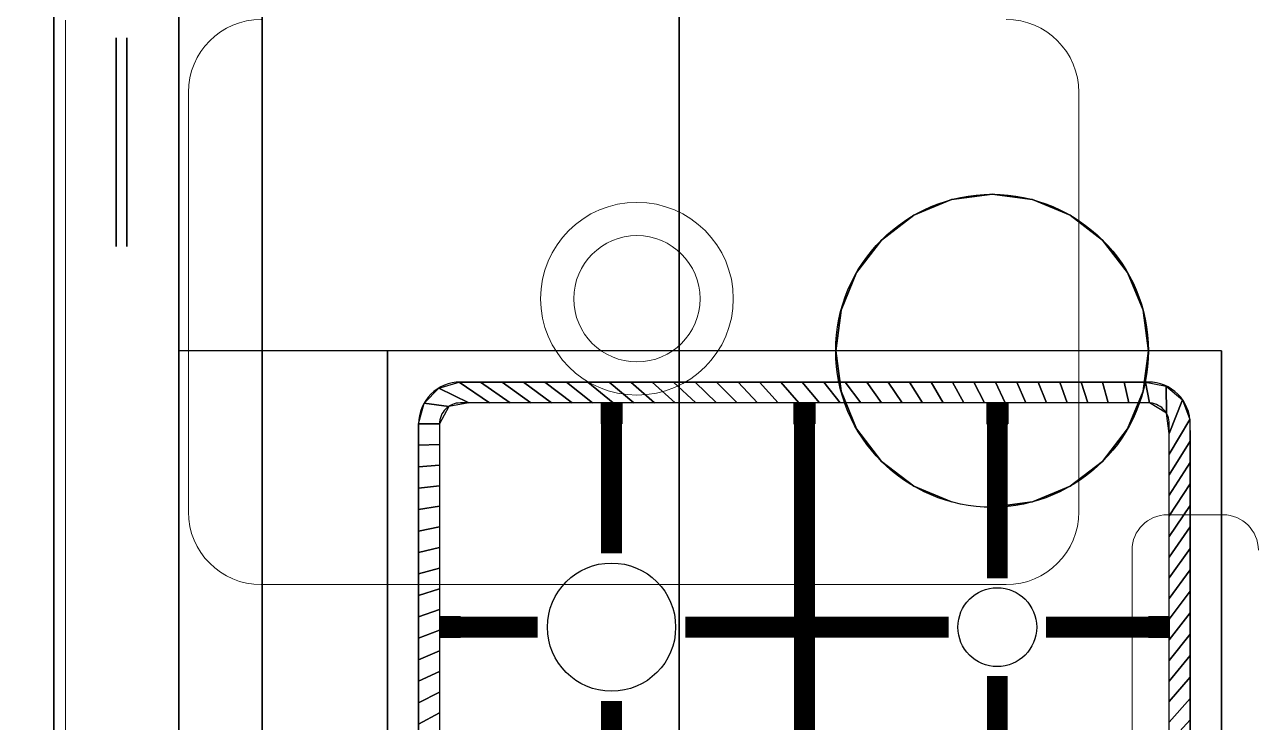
# Model space of a CAD drawing. Header units: millimetres. Extents: x 186.2 to 198.2, y 175.9 to 183.5.
# Drawn here: x 197.435 to 197.957, y 178.155 to 178.45 of the extents above; entities that cross this region are included whole.
import ezdxf

# ---------------------------------------------------------------- set-up
doc = ezdxf.new("R2010")
doc.units = ezdxf.units.MM
doc.layers.add('cocina', color=11, linetype='Continuous', lineweight=20)
doc.layers.add('Muebles', color=6, linetype='Continuous', lineweight=20)
for name, color, linetype in [('LAYER4', 4, 'Continuous'), ('LAYER7', 7, 'Continuous'), ('tabiqueInterior', 18, 'Continuous'), ('trayectorias', 18, 'Continuous')]:
    doc.layers.add(name, color=color, linetype=linetype)

# ---------------------------------------------------------------- blocks, each defined once
blk = doc.blocks.new('Lavaplatos 01')
at = {"layer": 'cocina'}
blk.add_line((0.34986, 0.52453), (-0.34986, 0.52453), dxfattribs=at)
at = {"layer": 'cocina', "lineweight": 9}
for p, q in [((0.31933, 0.4725), (0.14192, 0.4725)), ((0.11109, 0.44167), (0.11109, 0.12645)), ((0.14192, 0.09563), (0.31933, 0.09563)), ((0.12571, 0.07313), (-0.12571, 0.07313)), ((0.14062, 0.0346), (0.14062, 0.05821))]:
    blk.add_line(p, q, dxfattribs=at)
for centre, major_axis, start_param, end_param in [((0.14192, 0.44167), (0.0218, 0.0218), 0.785398, 2.356194), ((0.31933, 0.44167), (-0.0218, 0.0218), 3.926991, 5.497787), ((0.14192, 0.12645), (-0.0218, 0.0218), 0.785398, 2.356194), ((0.31933, 0.12645), (0.0218, 0.0218), 3.926991, 5.497787), ((0.12571, 0.05821), (-0.01055, 0.01055), 3.926991, 5.497787), ((0.12571, 0.0346), (0.01055, 0.01055), 3.926991, 5.497787)]:
    blk.add_ellipse(centre, major_axis=major_axis, ratio=1, start_param=start_param, end_param=end_param, dxfattribs=at)
at = {"layer": 'cocina', "lineweight": 0}
for major_axis, start_param, end_param in [((-0.02884, 0.02884), 3.926991, 10.210176), ((0.01889, 0.01889), 5.497787, 11.780972)]:
    blk.add_ellipse((0.23203, 0.28266), major_axis=major_axis, ratio=1, start_param=start_param, end_param=end_param, dxfattribs=at)
blk = doc.blocks.new('3d_parete_cucina')
at = {"layer": 'LAYER4', "color": 254}
for p, q in [((180.06793, 121.22633, 0.88), (180.56793, 121.22633, 0.88)), ((180.06793, 121.22633, 0.88), (180.06793, 120.82633, 0.88)), ((180.06793, 121.22633, 0.89), (180.06793, 120.82633, 0.89)), ((180.56793, 121.22633, 0.89), (180.06793, 121.22633, 0.89)), ((180.19543, 121.20133, 0.89), (180.20543, 121.20133, 0.89)), ((180.19543, 121.20133, 0.89), (180.19543, 121.19133, 0.89)), ((180.19543, 121.19133, 0.89), (180.20543, 121.19133, 0.89)), ((180.09293, 121.12383, 0.89), (180.10293, 121.12383, 0.89)), ((180.09293, 121.12383, 0.89), (180.10293, 121.12383, 0.89)), ((180.09293, 121.12383, 0.89), (180.09293, 121.11383, 0.89)), ((180.10293, 121.11383, 0.89), (180.10293, 121.12383, 0.89)), ((180.09293, 121.11383, 0.89), (180.10293, 121.11383, 0.89)), ((180.09293, 121.11383, 0.89), (180.10293, 121.11383, 0.89)), ((180.09293, 121.03133, 0.89), (180.10293, 121.03133, 0.89)), ((180.09293, 121.03133, 0.89), (180.09293, 121.02133, 0.89)), ((180.10293, 121.02133, 0.89), (180.10293, 121.03133, 0.89)), ((180.09293, 121.02133, 0.89), (180.10293, 121.02133, 0.89)), ((180.09293, 120.93883, 0.89), (180.10293, 120.93883, 0.89)), ((180.09293, 120.93883, 0.89), (180.09293, 120.92883, 0.89)), ((180.10293, 120.92883, 0.89), (180.10293, 120.93883, 0.89)), ((180.09293, 120.92883, 0.89), (180.10293, 120.92883, 0.89)), ((180.19543, 120.86133, 0.89), (180.20543, 120.86133, 0.89)), ((180.19543, 120.86133, 0.89), (180.19543, 120.85133, 0.89)), ((180.19543, 120.85133, 0.89), (180.20543, 120.85133, 0.89)), ((180.06793, 120.82633, 0.88), (180.56793, 120.82633, 0.88)), ((180.06793, 120.82633, 0.88), (180.06793, 120.72633, 0.88)), ((180.06793, 120.82633, 0.89), (180.56793, 120.82633, 0.89)), ((180.06793, 120.72633, 0.88), (180.56793, 120.72633, 0.88))]:
    blk.add_line(p, q, dxfattribs=at)
at = {"layer": 'LAYER4', "extrusion": (0, -1, -1.83691e-16)}
for p, q in [((178.56793, 120.72633, 0.82), (182.56793, 120.72633, 0.82)), ((180.06793, 120.72633, 0.17), (180.06793, 120.72633, 0.82)), ((180.06793, 120.72633, 0.22), (180.56793, 120.72633, 0.22)), ((180.06793, 120.72633, 0.67), (180.56793, 120.72633, 0.67)), ((180.06793, 120.72633, 0.72), (180.56793, 120.72633, 0.72)), ((180.11793, 120.72633, 0.192), (180.11793, 120.72633, 0.198)), ((180.11793, 120.72633, 0.18), (180.11793, 120.72633, 0.186)), ((180.11793, 120.72633, 0.204), (180.11793, 120.72633, 0.21)), ((180.11793, 120.72633, 0.198), (180.16793, 120.72633, 0.198)), ((180.11793, 120.72633, 0.192), (180.16793, 120.72633, 0.192)), ((180.11793, 120.72633, 0.204), (180.16793, 120.72633, 0.204)), ((180.11793, 120.72633, 0.186), (180.16793, 120.72633, 0.186)), ((180.11793, 120.72633, 0.21), (180.16793, 120.72633, 0.21)), ((180.11793, 120.72633, 0.18), (180.16793, 120.72633, 0.18)), ((180.16793, 120.72633, 0.192), (180.16793, 120.72633, 0.198)), ((180.16793, 120.72633, 0.18), (180.16793, 120.72633, 0.186)), ((180.16793, 120.72633, 0.204), (180.16793, 120.72633, 0.21)), ((180.17793, 120.72633, 0.192), (180.17793, 120.72633, 0.198)), ((180.17793, 120.72633, 0.18), (180.17793, 120.72633, 0.186)), ((180.17793, 120.72633, 0.204), (180.17793, 120.72633, 0.21)), ((180.17793, 120.72633, 0.198), (180.22793, 120.72633, 0.198)), ((180.17793, 120.72633, 0.192), (180.22793, 120.72633, 0.192)), ((180.17793, 120.72633, 0.204), (180.22793, 120.72633, 0.204)), ((180.17793, 120.72633, 0.186), (180.22793, 120.72633, 0.186)), ((180.17793, 120.72633, 0.21), (180.22793, 120.72633, 0.21)), ((180.17793, 120.72633, 0.18), (180.22793, 120.72633, 0.18)), ((180.22793, 120.72633, 0.192), (180.22793, 120.72633, 0.198)), ((180.22793, 120.72633, 0.18), (180.22793, 120.72633, 0.186)), ((180.22793, 120.72633, 0.204), (180.22793, 120.72633, 0.21))]:
    blk.add_line(p, q, dxfattribs=at)
at = {"layer": 'LAYER4', "extrusion": (0, -1, 0)}
for p, q in [((178.56793, 120.72633, 0.17), (182.56793, 120.72633, 0.17)), ((178.56793, 120.66633, 0.88), (182.56793, 120.66633, 0.88)), ((178.56793, 120.66633, 0.82), (182.56793, 120.66633, 0.82)), ((179.56793, 120.66633, 1.605), (180.56793, 120.66633, 1.605))]:
    blk.add_line(p, q, dxfattribs=at)
at = {"layer": 'LAYER4', "color": 254, "extrusion": (0, -1, -1.83691e-16)}
for p, q in [((179.91793, 120.72633, 0.7725), (179.91793, 120.72633, 0.7675)), ((179.91793, 120.72633, 0.7725), (179.91793, 120.72633, 0.7675)), ((179.92793, 120.72633, 0.7725), (179.92793, 120.72633, 0.7675)), ((180.00793, 120.72633, 0.7675), (180.00793, 120.72633, 0.7725)), ((180.01793, 120.72633, 0.7675), (180.01793, 120.72633, 0.7725)), ((180.01793, 120.72633, 0.7675), (180.01793, 120.72633, 0.7725)), ((180.09293, 120.72633, 0.32), (180.54293, 120.72633, 0.32)), ((180.09293, 120.72633, 0.57), (180.54293, 120.72633, 0.57)), ((180.09293, 120.72633, 0.32), (180.09293, 120.72633, 0.57)), ((180.11793, 120.72633, 0.68), (180.11793, 120.72633, 0.686)), ((180.11793, 120.72633, 0.71), (180.16793, 120.72633, 0.71)), ((180.11793, 120.72633, 0.68), (180.16793, 120.72633, 0.68)), ((180.11793, 120.72633, 0.686), (180.16793, 120.72633, 0.686)), ((180.11793, 120.72633, 0.704), (180.16793, 120.72633, 0.704)), ((180.11793, 120.72633, 0.692), (180.16793, 120.72633, 0.692)), ((180.11793, 120.72633, 0.698), (180.16793, 120.72633, 0.698)), ((180.11793, 120.72633, 0.704), (180.11793, 120.72633, 0.71)), ((180.11793, 120.72633, 0.692), (180.11793, 120.72633, 0.698)), ((180.11793, 120.72633, 0.692), (180.11793, 120.72633, 0.698)), ((180.11793, 120.72633, 0.692), (180.16793, 120.72633, 0.692)), ((180.11793, 120.72633, 0.698), (180.16793, 120.72633, 0.698)), ((180.11793, 120.72633, 0.68), (180.11793, 120.72633, 0.686)), ((180.11793, 120.72633, 0.68), (180.16793, 120.72633, 0.68)), ((180.11793, 120.72633, 0.686), (180.16793, 120.72633, 0.686)), ((180.11793, 120.72633, 0.692), (180.11793, 120.72633, 0.698)), ((180.11793, 120.72633, 0.692), (180.16793, 120.72633, 0.692)), ((180.11793, 120.72633, 0.698), (180.16793, 120.72633, 0.698)), ((180.11793, 120.72633, 0.692), (180.11793, 120.72633, 0.698)), ((180.11793, 120.72633, 0.692), (180.16793, 120.72633, 0.692)), ((180.11793, 120.72633, 0.698), (180.16793, 120.72633, 0.698)), ((180.11793, 120.72633, 0.21), (180.16793, 120.72633, 0.21)), ((180.11793, 120.72633, 0.192), (180.11793, 120.72633, 0.198)), ((180.11793, 120.72633, 0.198), (180.16793, 120.72633, 0.198)), ((180.11793, 120.72633, 0.192), (180.16793, 120.72633, 0.192)), ((180.11793, 120.72633, 0.204), (180.16793, 120.72633, 0.204)), ((180.11793, 120.72633, 0.186), (180.16793, 120.72633, 0.186)), ((180.11793, 120.72633, 0.18), (180.16793, 120.72633, 0.18)), ((180.11793, 120.72633, 0.18), (180.11793, 120.72633, 0.186)), ((180.11793, 120.72633, 0.204), (180.11793, 120.72633, 0.21)), ((180.11793, 120.72633, 0.192), (180.11793, 120.72633, 0.198)), ((180.11793, 120.72633, 0.192), (180.16793, 120.72633, 0.192)), ((180.11793, 120.72633, 0.198), (180.16793, 120.72633, 0.198)), ((180.11793, 120.72633, 0.18), (180.11793, 120.72633, 0.186)), ((180.11793, 120.72633, 0.18), (180.16793, 120.72633, 0.18)), ((180.11793, 120.72633, 0.186), (180.16793, 120.72633, 0.186)), ((180.11793, 120.72633, 0.192), (180.11793, 120.72633, 0.198)), ((180.11793, 120.72633, 0.192), (180.16793, 120.72633, 0.192)), ((180.11793, 120.72633, 0.198), (180.16793, 120.72633, 0.198)), ((180.11793, 120.72633, 0.192), (180.11793, 120.72633, 0.198)), ((180.11793, 120.72633, 0.192), (180.16793, 120.72633, 0.192)), ((180.11793, 120.72633, 0.198), (180.16793, 120.72633, 0.198)), ((180.16793, 120.72633, 0.68), (180.16793, 120.72633, 0.686)), ((180.16793, 120.72633, 0.704), (180.16793, 120.72633, 0.71)), ((180.16793, 120.72633, 0.692), (180.16793, 120.72633, 0.698)), ((180.16793, 120.72633, 0.692), (180.16793, 120.72633, 0.698)), ((180.16793, 120.72633, 0.68), (180.16793, 120.72633, 0.686)), ((180.16793, 120.72633, 0.692), (180.16793, 120.72633, 0.698)), ((180.16793, 120.72633, 0.692), (180.16793, 120.72633, 0.698)), ((180.16793, 120.72633, 0.192), (180.16793, 120.72633, 0.198)), ((180.16793, 120.72633, 0.18), (180.16793, 120.72633, 0.186)), ((180.16793, 120.72633, 0.204), (180.16793, 120.72633, 0.21)), ((180.16793, 120.72633, 0.192), (180.16793, 120.72633, 0.198)), ((180.16793, 120.72633, 0.18), (180.16793, 120.72633, 0.186)), ((180.16793, 120.72633, 0.192), (180.16793, 120.72633, 0.198)), ((180.16793, 120.72633, 0.192), (180.16793, 120.72633, 0.198)), ((180.17793, 120.72633, 0.692), (180.17793, 120.72633, 0.698)), ((180.17793, 120.72633, 0.68), (180.17793, 120.72633, 0.686)), ((180.17793, 120.72633, 0.704), (180.17793, 120.72633, 0.71)), ((180.17793, 120.72633, 0.698), (180.22793, 120.72633, 0.698)), ((180.17793, 120.72633, 0.692), (180.22793, 120.72633, 0.692)), ((180.17793, 120.72633, 0.704), (180.22793, 120.72633, 0.704)), ((180.17793, 120.72633, 0.686), (180.22793, 120.72633, 0.686)), ((180.17793, 120.72633, 0.71), (180.22793, 120.72633, 0.71)), ((180.17793, 120.72633, 0.68), (180.22793, 120.72633, 0.68)), ((180.17793, 120.72633, 0.692), (180.17793, 120.72633, 0.698)), ((180.17793, 120.72633, 0.692), (180.22793, 120.72633, 0.692)), ((180.17793, 120.72633, 0.698), (180.22793, 120.72633, 0.698)), ((180.17793, 120.72633, 0.68), (180.17793, 120.72633, 0.686)), ((180.17793, 120.72633, 0.68), (180.22793, 120.72633, 0.68)), ((180.17793, 120.72633, 0.686), (180.22793, 120.72633, 0.686)), ((180.17793, 120.72633, 0.692), (180.17793, 120.72633, 0.698)), ((180.17793, 120.72633, 0.692), (180.22793, 120.72633, 0.692)), ((180.17793, 120.72633, 0.698), (180.22793, 120.72633, 0.698)), ((180.17793, 120.72633, 0.692), (180.17793, 120.72633, 0.698)), ((180.17793, 120.72633, 0.692), (180.22793, 120.72633, 0.692)), ((180.17793, 120.72633, 0.698), (180.22793, 120.72633, 0.698)), ((180.17793, 120.72633, 0.21), (180.22793, 120.72633, 0.21)), ((180.17793, 120.72633, 0.18), (180.22793, 120.72633, 0.18)), ((180.17793, 120.72633, 0.186), (180.22793, 120.72633, 0.186)), ((180.17793, 120.72633, 0.204), (180.22793, 120.72633, 0.204)), ((180.17793, 120.72633, 0.192), (180.22793, 120.72633, 0.192)), ((180.17793, 120.72633, 0.198), (180.22793, 120.72633, 0.198)), ((180.17793, 120.72633, 0.18), (180.17793, 120.72633, 0.186)), ((180.17793, 120.72633, 0.192), (180.17793, 120.72633, 0.198)), ((180.17793, 120.72633, 0.204), (180.17793, 120.72633, 0.21)), ((180.17793, 120.72633, 0.192), (180.17793, 120.72633, 0.198)), ((180.17793, 120.72633, 0.192), (180.22793, 120.72633, 0.192)), ((180.17793, 120.72633, 0.198), (180.22793, 120.72633, 0.198)), ((180.17793, 120.72633, 0.18), (180.17793, 120.72633, 0.186)), ((180.17793, 120.72633, 0.18), (180.22793, 120.72633, 0.18)), ((180.17793, 120.72633, 0.186), (180.22793, 120.72633, 0.186)), ((180.17793, 120.72633, 0.192), (180.17793, 120.72633, 0.198)), ((180.17793, 120.72633, 0.192), (180.22793, 120.72633, 0.192)), ((180.17793, 120.72633, 0.198), (180.22793, 120.72633, 0.198)), ((180.17793, 120.72633, 0.192), (180.17793, 120.72633, 0.198)), ((180.17793, 120.72633, 0.192), (180.22793, 120.72633, 0.192)), ((180.17793, 120.72633, 0.198), (180.22793, 120.72633, 0.198)), ((180.22793, 120.72633, 0.692), (180.22793, 120.72633, 0.698)), ((180.22793, 120.72633, 0.68), (180.22793, 120.72633, 0.686)), ((180.22793, 120.72633, 0.704), (180.22793, 120.72633, 0.71)), ((180.22793, 120.72633, 0.692), (180.22793, 120.72633, 0.698)), ((180.22793, 120.72633, 0.68), (180.22793, 120.72633, 0.686)), ((180.22793, 120.72633, 0.692), (180.22793, 120.72633, 0.698)), ((180.22793, 120.72633, 0.692), (180.22793, 120.72633, 0.698)), ((180.22793, 120.72633, 0.18), (180.22793, 120.72633, 0.186)), ((180.22793, 120.72633, 0.192), (180.22793, 120.72633, 0.198)), ((180.22793, 120.72633, 0.204), (180.22793, 120.72633, 0.21)), ((180.22793, 120.72633, 0.192), (180.22793, 120.72633, 0.198)), ((180.22793, 120.72633, 0.18), (180.22793, 120.72633, 0.186)), ((180.22793, 120.72633, 0.192), (180.22793, 120.72633, 0.198)), ((180.22793, 120.72633, 0.192), (180.22793, 120.72633, 0.198))]:
    blk.add_line(p, q, dxfattribs=at)
at = {"layer": 'LAYER4', "color": 254, "extrusion": (0, -1, 0)}
for p, q in [((179.92793, 120.72633, 0.7675), (179.91793, 120.72633, 0.7675)), ((179.91793, 120.72633, 0.7725), (179.92793, 120.72633, 0.7725)), ((180.00793, 120.72633, 0.7675), (180.01793, 120.72633, 0.7675)), ((180.00793, 120.72633, 0.7725), (180.01793, 120.72633, 0.7725)), ((179.91793, 120.70133, 0.7725), (179.91793, 120.70133, 0.7675)), ((179.91793, 120.70133, 0.7725), (179.91793, 120.70133, 0.7675)), ((180.01793, 120.70133, 0.7725), (180.01793, 120.70133, 0.7675)), ((180.01793, 120.70133, 0.7725), (180.01793, 120.70133, 0.7675)), ((179.91793, 120.69633, 0.7725), (179.91793, 120.69633, 0.7675)), ((180.01793, 120.69633, 0.7725), (180.01793, 120.69633, 0.7675))]:
    blk.add_line(p, q, dxfattribs=at)
at = {"layer": 'LAYER4', "color": 254, "elevation": 0.89}
for points in [[(180.53293, 121.21133), (180.10293, 121.21133, 0.414214), (180.08293, 121.19133), (180.08293, 120.86133, 0.414214), (180.10293, 120.84133), (180.53293, 120.84133, 0.414214), (180.55293, 120.86133), (180.55293, 121.19133, 0.414214)], [(180.53293, 121.20133), (180.10293, 121.20133, 0.414214), (180.09293, 121.19133), (180.09293, 120.86133, 0.414214), (180.10293, 120.85133), (180.53293, 120.85133, 0.414214), (180.54293, 120.86133), (180.54293, 121.19133, 0.414214)]]:
    blk.add_lwpolyline(points, format="xyb", close=True, dxfattribs=at)
at = {"layer": 'LAYER4', "color": 254, "const_width": 0.01, "elevation": 0.91}
for points in [[(180.20043, 121.14219), (180.20043, 121.20133)], [(180.17707, 121.11883), (180.09293, 121.11883)], [(180.22379, 121.11883), (180.54293, 121.11883)], [(180.20043, 121.09547), (180.20043, 120.96923)], [(180.381, 121.02633), (180.09293, 121.02633)], [(180.16503, 120.93383), (180.09293, 120.93383)], [(180.23583, 120.93383), (180.54293, 120.93383)], [(180.20043, 120.89843), (180.20043, 120.85133)]]:
    blk.add_lwpolyline(points, dxfattribs=at)
at = {"layer": 'LAYER4', "color": 254, "elevation": 0.89}
for points in [[(180.20543, 121.20133), (180.20543, 121.19133)], [(180.20543, 121.19133), (180.19543, 121.19133)], [(180.10293, 121.12383), (180.10293, 121.11383)], [(180.10293, 121.12383), (180.10293, 121.11383)], [(180.10293, 121.03133), (180.10293, 121.02133)], [(180.10293, 120.93883), (180.10293, 120.92883)], [(180.19543, 120.86133), (180.20543, 120.86133)], [(180.20543, 120.86133), (180.20543, 120.85133)]]:
    blk.add_lwpolyline(points, dxfattribs=at)
at = {"layer": 'LAYER4', "color": 254}
for centre, radius in [((180.06793, 121.11633, 2.7), 0.075), ((180.06793, 121.11633, 2.16), 0.075), ((180.06793, 121.11633, 1.935), 0.075), ((180.20043, 121.11883, 0.89), 0.01889), ((180.20043, 120.93383, 0.89), 0.03075)]:
    blk.add_circle(centre, radius, dxfattribs=at)
at = {"layer": 'LAYER4', "color": 254, "extrusion": (0, -1, -1.83691e-16)}
blk.add_circle((180.14293, 0.77, -120.72633), 0.02, dxfattribs=at)
at = {"layer": 'LAYER4', "color": 254, "extrusion": (0, -1, 0)}
for centre, start, end in [((179.96793, 1.26625, -120.70133), 264.27519, 275.72481), ((179.96793, 1.26625, -120.70133), 264.27519, 275.72481), ((179.96793, 0.27375, -120.70133), 84.27519, 95.72481), ((179.96793, 0.27375, -120.70133), 84.27519, 95.72481), ((179.96793, 1.26625, -120.69633), 264.27519, 275.72481), ((179.96793, 0.27375, -120.69633), 84.27519, 95.72481)]:
    blk.add_arc(centre, 0.50125, start, end, dxfattribs=at)
at = {"layer": 'LAYER4', "color": 254}
for points in [[(180.06793, 121.22633, 0.89), (180.06793, 120.82633, 0.89), (180.56793, 120.82633, 0.89), (180.56793, 121.22633, 0.89)], [(180.06793, 120.82633, 0.895), (180.06793, 120.72633, 0.895), (180.56793, 120.72633, 0.895), (180.56793, 120.82633, 0.895)]]:
    blk.add_3dface(points, dxfattribs=at)
at = {"layer": 'LAYER4'}
for points in [[(179.56793, 120.96633, 1.92), (179.56793, 120.66633, 1.605), (180.56793, 120.66633, 1.605), (180.56793, 120.96633, 1.92)], [(179.61793, 120.96633, 2.16), (179.61793, 120.96633, 2.135), (180.51793, 120.96633, 2.135), (180.51793, 120.96633, 2.16)], [(179.61793, 120.96633, 1.935), (179.61793, 120.96633, 1.92), (180.51793, 120.96633, 1.92), (180.51793, 120.96633, 1.935)], [(178.56793, 120.76633, 0.17), (178.56793, 120.76633), (182.56793, 120.76633), (182.56793, 120.76633, 0.17)], [(178.56793, 120.76633, 0.17), (178.56793, 120.72633, 0.17), (182.56793, 120.72633, 0.17), (182.56793, 120.76633, 0.17)], [(178.56793, 120.72633, 0.82), (178.56793, 120.66633, 0.82), (182.56793, 120.66633, 0.82), (182.56793, 120.72633, 0.82)], [(178.56793, 120.72633, 0.82), (178.56793, 120.72633, 0.17), (182.56793, 120.72633, 0.17), (182.56793, 120.72633, 0.82)], [(178.56793, 120.66633, 0.88), (178.56793, 120.66633, 0.82), (182.56793, 120.66633, 0.82), (182.56793, 120.66633, 0.88)]]:
    blk.add_3dface(points, dxfattribs=at)
at = {"layer": 'LAYER7', "invisible_edges": 15}
blk.add_3dface([(179.45793, 121.26633, 0.88), (179.45793, 120.66633, 0.88), (182.56793, 120.66633, 0.88), (182.56793, 121.26633, 0.88)], dxfattribs=at)
at = {"layer": 'LAYER7', "color": 254}
for points in [[(180.54293, 120.72633, 0.57), (180.09293, 120.72633, 0.57), (180.09293, 120.72633, 0.32), (180.54293, 120.72633, 0.32)], [(180.16793, 120.72633, 0.71), (180.11793, 120.72633, 0.71), (180.11793, 120.72633, 0.704), (180.16793, 120.72633, 0.704)], [(180.16793, 120.72633, 0.698), (180.11793, 120.72633, 0.698), (180.11793, 120.72633, 0.692), (180.16793, 120.72633, 0.692)], [(180.16793, 120.72633, 0.686), (180.11793, 120.72633, 0.686), (180.11793, 120.72633, 0.68), (180.16793, 120.72633, 0.68)], [(180.16793, 120.72633, 0.698), (180.11793, 120.72633, 0.698), (180.11793, 120.72633, 0.692), (180.16793, 120.72633, 0.692)], [(180.16793, 120.72633, 0.698), (180.11793, 120.72633, 0.698), (180.11793, 120.72633, 0.692), (180.16793, 120.72633, 0.692)], [(180.16793, 120.72633, 0.71), (180.11793, 120.72633, 0.71), (180.11793, 120.72633, 0.704), (180.16793, 120.72633, 0.704)], [(180.16793, 120.72633, 0.698), (180.11793, 120.72633, 0.698), (180.11793, 120.72633, 0.692), (180.16793, 120.72633, 0.692)], [(180.16793, 120.72633, 0.698), (180.11793, 120.72633, 0.698), (180.11793, 120.72633, 0.692), (180.16793, 120.72633, 0.692)], [(180.16793, 120.72633, 0.686), (180.11793, 120.72633, 0.686), (180.11793, 120.72633, 0.68), (180.16793, 120.72633, 0.68)], [(180.16793, 120.72633, 0.186), (180.11793, 120.72633, 0.186), (180.11793, 120.72633, 0.18), (180.16793, 120.72633, 0.18)], [(180.16793, 120.72633, 0.198), (180.11793, 120.72633, 0.198), (180.11793, 120.72633, 0.192), (180.16793, 120.72633, 0.192)], [(180.16793, 120.72633, 0.198), (180.11793, 120.72633, 0.198), (180.11793, 120.72633, 0.192), (180.16793, 120.72633, 0.192)], [(180.16793, 120.72633, 0.21), (180.11793, 120.72633, 0.21), (180.11793, 120.72633, 0.204), (180.16793, 120.72633, 0.204)], [(180.16793, 120.72633, 0.21), (180.11793, 120.72633, 0.21), (180.11793, 120.72633, 0.204), (180.16793, 120.72633, 0.204)], [(180.16793, 120.72633, 0.198), (180.11793, 120.72633, 0.198), (180.11793, 120.72633, 0.192), (180.16793, 120.72633, 0.192)], [(180.16793, 120.72633, 0.186), (180.11793, 120.72633, 0.186), (180.11793, 120.72633, 0.18), (180.16793, 120.72633, 0.18)], [(180.16793, 120.72633, 0.198), (180.11793, 120.72633, 0.198), (180.11793, 120.72633, 0.192), (180.16793, 120.72633, 0.192)], [(180.16793, 120.72633, 0.198), (180.11793, 120.72633, 0.198), (180.11793, 120.72633, 0.192), (180.16793, 120.72633, 0.192)], [(180.22793, 120.72633, 0.71), (180.17793, 120.72633, 0.71), (180.17793, 120.72633, 0.704), (180.22793, 120.72633, 0.704)], [(180.22793, 120.72633, 0.698), (180.17793, 120.72633, 0.698), (180.17793, 120.72633, 0.692), (180.22793, 120.72633, 0.692)], [(180.22793, 120.72633, 0.686), (180.17793, 120.72633, 0.686), (180.17793, 120.72633, 0.68), (180.22793, 120.72633, 0.68)], [(180.22793, 120.72633, 0.698), (180.17793, 120.72633, 0.698), (180.17793, 120.72633, 0.692), (180.22793, 120.72633, 0.692)], [(180.22793, 120.72633, 0.698), (180.17793, 120.72633, 0.698), (180.17793, 120.72633, 0.692), (180.22793, 120.72633, 0.692)], [(180.22793, 120.72633, 0.71), (180.17793, 120.72633, 0.71), (180.17793, 120.72633, 0.704), (180.22793, 120.72633, 0.704)], [(180.22793, 120.72633, 0.698), (180.17793, 120.72633, 0.698), (180.17793, 120.72633, 0.692), (180.22793, 120.72633, 0.692)], [(180.22793, 120.72633, 0.698), (180.17793, 120.72633, 0.698), (180.17793, 120.72633, 0.692), (180.22793, 120.72633, 0.692)], [(180.22793, 120.72633, 0.686), (180.17793, 120.72633, 0.686), (180.17793, 120.72633, 0.68), (180.22793, 120.72633, 0.68)], [(180.22793, 120.72633, 0.186), (180.17793, 120.72633, 0.186), (180.17793, 120.72633, 0.18), (180.22793, 120.72633, 0.18)], [(180.22793, 120.72633, 0.198), (180.17793, 120.72633, 0.198), (180.17793, 120.72633, 0.192), (180.22793, 120.72633, 0.192)], [(180.22793, 120.72633, 0.198), (180.17793, 120.72633, 0.198), (180.17793, 120.72633, 0.192), (180.22793, 120.72633, 0.192)], [(180.22793, 120.72633, 0.21), (180.17793, 120.72633, 0.21), (180.17793, 120.72633, 0.204), (180.22793, 120.72633, 0.204)], [(180.22793, 120.72633, 0.21), (180.17793, 120.72633, 0.21), (180.17793, 120.72633, 0.204), (180.22793, 120.72633, 0.204)], [(180.22793, 120.72633, 0.198), (180.17793, 120.72633, 0.198), (180.17793, 120.72633, 0.192), (180.22793, 120.72633, 0.192)], [(180.22793, 120.72633, 0.186), (180.17793, 120.72633, 0.186), (180.17793, 120.72633, 0.18), (180.22793, 120.72633, 0.18)], [(180.22793, 120.72633, 0.198), (180.17793, 120.72633, 0.198), (180.17793, 120.72633, 0.192), (180.22793, 120.72633, 0.192)], [(180.22793, 120.72633, 0.198), (180.17793, 120.72633, 0.198), (180.17793, 120.72633, 0.192), (180.22793, 120.72633, 0.192)]]:
    blk.add_3dface(points, dxfattribs=at)
at = {"layer": 'LAYER4', "color": 254}
mesh = blk.add_polymesh((2, 160), dxfattribs=dict(at, n_close=True))
for k, corner in enumerate([(180.54277, 121.20874, 0.9), (180.55006, 121.20165, 0.9), (180.55293, 121.19189, 0.9), (180.55293, 121.1816, 0.9), (180.55293, 121.17132, 0.9), (180.55293, 121.16103, 0.9), (180.55293, 121.15075, 0.9), (180.55293, 121.14046, 0.9), (180.55293, 121.13018, 0.9), (180.55293, 121.11989, 0.9), (180.55293, 121.1096, 0.9), (180.55293, 121.09932, 0.9), (180.55293, 121.08903, 0.9), (180.55293, 121.07875, 0.9), (180.55293, 121.06846, 0.9), (180.55293, 121.05818, 0.9), (180.55293, 121.04789, 0.9), (180.55293, 121.03761, 0.9), (180.55293, 121.02732, 0.9), (180.55293, 121.01704, 0.9), (180.55293, 121.00675, 0.9), (180.55293, 120.99647, 0.9), (180.55293, 120.98618, 0.9), (180.55293, 120.97589, 0.9), (180.55293, 120.96561, 0.9), (180.55293, 120.95532, 0.9), (180.55293, 120.94504, 0.9), (180.55293, 120.93475, 0.9), (180.55293, 120.92447, 0.9), (180.55293, 120.91418, 0.9), (180.55293, 120.9039, 0.9), (180.55293, 120.89361, 0.9), (180.55293, 120.88333, 0.9), (180.55293, 120.87304, 0.9), (180.55293, 120.86276, 0.9), (180.551, 120.85276, 0.9), (180.54445, 120.84498, 0.9), (180.53492, 120.84143, 0.9), (180.52463, 120.84133, 0.9), (180.51435, 120.84133, 0.9), (180.50406, 120.84133, 0.9), (180.49378, 120.84133, 0.9), (180.48349, 120.84133, 0.9), (180.47321, 120.84133, 0.9), (180.46292, 120.84133, 0.9), (180.45264, 120.84133, 0.9), (180.44235, 120.84133, 0.9), (180.43207, 120.84133, 0.9), (180.42178, 120.84133, 0.9), (180.41149, 120.84133, 0.9), (180.40121, 120.84133, 0.9), (180.39092, 120.84133, 0.9), (180.38064, 120.84133, 0.9), (180.37035, 120.84133, 0.9), (180.36007, 120.84133, 0.9), (180.34978, 120.84133, 0.9), (180.3395, 120.84133, 0.9), (180.32921, 120.84133, 0.9), (180.31893, 120.84133, 0.9), (180.30864, 120.84133, 0.9), (180.29836, 120.84133, 0.9), (180.28807, 120.84133, 0.9), (180.27778, 120.84133, 0.9), (180.2675, 120.84133, 0.9), (180.25721, 120.84133, 0.9), (180.24693, 120.84133, 0.9), (180.23664, 120.84133, 0.9), (180.22636, 120.84133, 0.9), (180.21607, 120.84133, 0.9), (180.20579, 120.84133, 0.9), (180.1955, 120.84133, 0.9), (180.18522, 120.84133, 0.9), (180.17493, 120.84133, 0.9), (180.16465, 120.84133, 0.9), (180.15436, 120.84133, 0.9), (180.14407, 120.84133, 0.9), (180.13379, 120.84133, 0.9), (180.1235, 120.84133, 0.9), (180.11322, 120.84133, 0.9), (180.10293, 120.84133, 0.9), (180.0931, 120.84392, 0.9), (180.0858, 120.85101, 0.9), (180.08294, 120.86077, 0.9), (180.08293, 120.87105, 0.9), (180.08293, 120.88134, 0.9), (180.08293, 120.89162, 0.9), (180.08293, 120.90191, 0.9), (180.08293, 120.9122, 0.9), (180.08293, 120.92248, 0.9), (180.08293, 120.93277, 0.9), (180.08293, 120.94305, 0.9), (180.08293, 120.95334, 0.9), (180.08293, 120.96362, 0.9), (180.08293, 120.97391, 0.9), (180.08293, 120.98419, 0.9), (180.08293, 120.99448, 0.9), (180.08293, 121.00476, 0.9), (180.08293, 121.01505, 0.9), (180.08293, 121.02533, 0.9), (180.08293, 121.03562, 0.9), (180.08293, 121.04591, 0.9), (180.08293, 121.05619, 0.9), (180.08293, 121.06648, 0.9), (180.08293, 121.07676, 0.9), (180.08293, 121.08705, 0.9), (180.08293, 121.09733, 0.9), (180.08293, 121.10762, 0.9), (180.08293, 121.1179, 0.9), (180.08293, 121.12819, 0.9), (180.08293, 121.13847, 0.9), (180.08293, 121.14876, 0.9), (180.08293, 121.15904, 0.9), (180.08293, 121.16933, 0.9), (180.08293, 121.17962, 0.9), (180.08293, 121.1899, 0.9), (180.08486, 121.1999, 0.9), (180.09142, 121.20768, 0.9), (180.10095, 121.21123, 0.9), (180.11123, 121.21133, 0.9), (180.12152, 121.21133, 0.9), (180.1318, 121.21133, 0.9), (180.14209, 121.21133, 0.9), (180.15237, 121.21133, 0.9), (180.16266, 121.21133, 0.9), (180.17294, 121.21133, 0.9), (180.18323, 121.21133, 0.9), (180.19351, 121.21133, 0.9), (180.2038, 121.21133, 0.9), (180.21409, 121.21133, 0.9), (180.22437, 121.21133, 0.9), (180.23466, 121.21133, 0.9), (180.24494, 121.21133, 0.9), (180.25523, 121.21133, 0.9), (180.26551, 121.21133, 0.9), (180.2758, 121.21133, 0.9), (180.28608, 121.21133, 0.9), (180.29637, 121.21133, 0.9), (180.30665, 121.21133, 0.9), (180.31694, 121.21133, 0.9), (180.32723, 121.21133, 0.9), (180.33751, 121.21133, 0.9), (180.3478, 121.21133, 0.9), (180.35808, 121.21133, 0.9), (180.36837, 121.21133, 0.9), (180.37865, 121.21133, 0.9), (180.38894, 121.21133, 0.9), (180.39922, 121.21133, 0.9), (180.40951, 121.21133, 0.9), (180.41979, 121.21133, 0.9), (180.43008, 121.21133, 0.9), (180.44036, 121.21133, 0.9), (180.45065, 121.21133, 0.9), (180.46094, 121.21133, 0.9), (180.47122, 121.21133, 0.9), (180.48151, 121.21133, 0.9), (180.49179, 121.21133, 0.9), (180.50208, 121.21133, 0.9), (180.51236, 121.21133, 0.9), (180.52265, 121.21133, 0.9), (180.53293, 121.21133, 0.9), (180.54129, 121.19682, 0.9), (180.54293, 121.18725, 0.9), (180.54293, 121.17736, 0.9), (180.54293, 121.16747, 0.9), (180.54293, 121.15757, 0.9), (180.54293, 121.14768, 0.9), (180.54293, 121.13779, 0.9), (180.54293, 121.12789, 0.9), (180.54293, 121.118, 0.9), (180.54293, 121.10811, 0.9), (180.54293, 121.09822, 0.9), (180.54293, 121.08832, 0.9), (180.54293, 121.07843, 0.9), (180.54293, 121.06854, 0.9), (180.54293, 121.05865, 0.9), (180.54293, 121.04875, 0.9), (180.54293, 121.03886, 0.9), (180.54293, 121.02897, 0.9), (180.54293, 121.01907, 0.9), (180.54293, 121.00918, 0.9), (180.54293, 120.99929, 0.9), (180.54293, 120.9894, 0.9), (180.54293, 120.9795, 0.9), (180.54293, 120.96961, 0.9), (180.54293, 120.95972, 0.9), (180.54293, 120.94983, 0.9), (180.54293, 120.93993, 0.9), (180.54293, 120.93004, 0.9), (180.54293, 120.92015, 0.9), (180.54293, 120.91026, 0.9), (180.54293, 120.90036, 0.9), (180.54293, 120.89047, 0.9), (180.54293, 120.88058, 0.9), (180.54293, 120.87068, 0.9), (180.54292, 120.86079, 0.9), (180.53797, 120.85269, 0.9), (180.52832, 120.85133, 0.9), (180.51843, 120.85133, 0.9), (180.50853, 120.85133, 0.9), (180.49864, 120.85133, 0.9), (180.48875, 120.85133, 0.9), (180.47886, 120.85133, 0.9), (180.46896, 120.85133, 0.9), (180.45907, 120.85133, 0.9), (180.44918, 120.85133, 0.9), (180.43928, 120.85133, 0.9), (180.42939, 120.85133, 0.9), (180.4195, 120.85133, 0.9), (180.40961, 120.85133, 0.9), (180.39971, 120.85133, 0.9), (180.38982, 120.85133, 0.9), (180.37993, 120.85133, 0.9), (180.37004, 120.85133, 0.9), (180.36014, 120.85133, 0.9), (180.35025, 120.85133, 0.9), (180.34036, 120.85133, 0.9), (180.33047, 120.85133, 0.9), (180.32057, 120.85133, 0.9), (180.31068, 120.85133, 0.9), (180.30079, 120.85133, 0.9), (180.29089, 120.85133, 0.9), (180.281, 120.85133, 0.9), (180.27111, 120.85133, 0.9), (180.26122, 120.85133, 0.9), (180.25132, 120.85133, 0.9), (180.24143, 120.85133, 0.9), (180.23154, 120.85133, 0.9), (180.22165, 120.85133, 0.9), (180.21175, 120.85133, 0.9), (180.20186, 120.85133, 0.9), (180.19197, 120.85133, 0.9), (180.18207, 120.85133, 0.9), (180.17218, 120.85133, 0.9), (180.16229, 120.85133, 0.9), (180.1524, 120.85133, 0.9), (180.1425, 120.85133, 0.9), (180.13261, 120.85133, 0.9), (180.12272, 120.85133, 0.9), (180.11283, 120.85133, 0.9), (180.10293, 120.85133, 0.9), (180.09458, 120.85584, 0.9), (180.09293, 120.86541, 0.9), (180.09293, 120.8753, 0.9), (180.09293, 120.88519, 0.9), (180.09293, 120.89508, 0.9), (180.09293, 120.90498, 0.9), (180.09293, 120.91487, 0.9), (180.09293, 120.92476, 0.9), (180.09293, 120.93465, 0.9), (180.09293, 120.94455, 0.9), (180.09293, 120.95444, 0.9), (180.09293, 120.96433, 0.9), (180.09293, 120.97423, 0.9), (180.09293, 120.98412, 0.9), (180.09293, 120.99401, 0.9), (180.09293, 121.0039, 0.9), (180.09293, 121.0138, 0.9), (180.09293, 121.02369, 0.9), (180.09293, 121.03358, 0.9), (180.09293, 121.04347, 0.9), (180.09293, 121.05337, 0.9), (180.09293, 121.06326, 0.9), (180.09293, 121.07315, 0.9), (180.09293, 121.08304, 0.9), (180.09293, 121.09294, 0.9), (180.09293, 121.10283, 0.9), (180.09293, 121.11272, 0.9), (180.09293, 121.12262, 0.9), (180.09293, 121.13251, 0.9), (180.09293, 121.1424, 0.9), (180.09293, 121.15229, 0.9), (180.09293, 121.16219, 0.9), (180.09293, 121.17208, 0.9), (180.09293, 121.18197, 0.9), (180.09295, 121.19186, 0.9), (180.0979, 121.19997, 0.9), (180.10755, 121.20133, 0.9), (180.11744, 121.20133, 0.9), (180.12733, 121.20133, 0.9), (180.13723, 121.20133, 0.9), (180.14712, 121.20133, 0.9), (180.15701, 121.20133, 0.9), (180.1669, 121.20133, 0.9), (180.1768, 121.20133, 0.9), (180.18669, 121.20133, 0.9), (180.19658, 121.20133, 0.9), (180.20647, 121.20133, 0.9), (180.21637, 121.20133, 0.9), (180.22626, 121.20133, 0.9), (180.23615, 121.20133, 0.9), (180.24604, 121.20133, 0.9), (180.25594, 121.20133, 0.9), (180.26583, 121.20133, 0.9), (180.27572, 121.20133, 0.9), (180.28562, 121.20133, 0.9), (180.29551, 121.20133, 0.9), (180.3054, 121.20133, 0.9), (180.31529, 121.20133, 0.9), (180.32519, 121.20133, 0.9), (180.33508, 121.20133, 0.9), (180.34497, 121.20133, 0.9), (180.35486, 121.20133, 0.9), (180.36476, 121.20133, 0.9), (180.37465, 121.20133, 0.9), (180.38454, 121.20133, 0.9), (180.39444, 121.20133, 0.9), (180.40433, 121.20133, 0.9), (180.41422, 121.20133, 0.9), (180.42411, 121.20133, 0.9), (180.43401, 121.20133, 0.9), (180.4439, 121.20133, 0.9), (180.45379, 121.20133, 0.9), (180.46368, 121.20133, 0.9), (180.47358, 121.20133, 0.9), (180.48347, 121.20133, 0.9), (180.49336, 121.20133, 0.9), (180.50325, 121.20133, 0.9), (180.51315, 121.20133, 0.9), (180.52304, 121.20133, 0.9), (180.53293, 121.20133, 0.9)]):
    mesh.set_mesh_vertex(divmod(k, 160), corner)
mesh = blk.add_polymesh((2, 24), dxfattribs=dict(at, n_close=True))
for k, corner in enumerate([(180.14293, 121.11633, 2.16), (180.14038, 121.13574, 2.16), (180.13288, 121.15383, 2.16), (180.12097, 121.16936, 2.16), (180.10543, 121.18128, 2.16), (180.08734, 121.18877, 2.16), (180.06793, 121.19133, 2.16), (180.04852, 121.18877, 2.16), (180.03043, 121.18128, 2.16), (180.0149, 121.16936, 2.16), (180.00298, 121.15383, 2.16), (179.99549, 121.13574, 2.16), (179.99293, 121.11633, 2.16), (179.99549, 121.09692, 2.16), (180.00298, 121.07883, 2.16), (180.0149, 121.0633, 2.16), (180.03043, 121.05138, 2.16), (180.04852, 121.04388, 2.16), (180.06793, 121.04133, 2.16), (180.08734, 121.04388, 2.16), (180.10543, 121.05138, 2.16), (180.12097, 121.0633, 2.16), (180.13288, 121.07883, 2.16), (180.14038, 121.09692, 2.16), (180.14293, 121.11633, 2.7), (180.14038, 121.13574, 2.7), (180.13288, 121.15383, 2.7), (180.12097, 121.16936, 2.7), (180.10543, 121.18128, 2.7), (180.08734, 121.18877, 2.7), (180.06793, 121.19133, 2.7), (180.04852, 121.18877, 2.7), (180.03043, 121.18128, 2.7), (180.0149, 121.16936, 2.7), (180.00298, 121.15383, 2.7), (179.99549, 121.13574, 2.7), (179.99293, 121.11633, 2.7), (179.99549, 121.09692, 2.7), (180.00298, 121.07883, 2.7), (180.0149, 121.0633, 2.7), (180.03043, 121.05138, 2.7), (180.04852, 121.04388, 2.7), (180.06793, 121.04133, 2.7), (180.08734, 121.04388, 2.7), (180.10543, 121.05138, 2.7), (180.12097, 121.0633, 2.7), (180.13288, 121.07883, 2.7), (180.14038, 121.09692, 2.7)]):
    mesh.set_mesh_vertex(divmod(k, 24), corner)
mesh = blk.add_polymesh((2, 24), dxfattribs=dict(at, n_close=True))
for k, corner in enumerate([(180.14293, 121.11633, 1.935), (180.14038, 121.13574, 1.935), (180.13288, 121.15383, 1.935), (180.12097, 121.16936, 1.935), (180.10543, 121.18128, 1.935), (180.08734, 121.18877, 1.935), (180.06793, 121.19133, 1.935), (180.04852, 121.18877, 1.935), (180.03043, 121.18128, 1.935), (180.0149, 121.16936, 1.935), (180.00298, 121.15383, 1.935), (179.99549, 121.13574, 1.935), (179.99293, 121.11633, 1.935), (179.99549, 121.09692, 1.935), (180.00298, 121.07883, 1.935), (180.0149, 121.0633, 1.935), (180.03043, 121.05138, 1.935), (180.04852, 121.04388, 1.935), (180.06793, 121.04133, 1.935), (180.08734, 121.04388, 1.935), (180.10543, 121.05138, 1.935), (180.12097, 121.0633, 1.935), (180.13288, 121.07883, 1.935), (180.14038, 121.09692, 1.935), (180.14293, 121.11633, 2.135), (180.14038, 121.13574, 2.135), (180.13288, 121.15383, 2.135), (180.12097, 121.16936, 2.135), (180.10543, 121.18128, 2.135), (180.08734, 121.18877, 2.135), (180.06793, 121.19133, 2.135), (180.04852, 121.18877, 2.135), (180.03043, 121.18128, 2.135), (180.0149, 121.16936, 2.135), (180.00298, 121.15383, 2.135), (179.99549, 121.13574, 2.135), (179.99293, 121.11633, 2.135), (179.99549, 121.09692, 2.135), (180.00298, 121.07883, 2.135), (180.0149, 121.0633, 2.135), (180.03043, 121.05138, 2.135), (180.04852, 121.04388, 2.135), (180.06793, 121.04133, 2.135), (180.08734, 121.04388, 2.135), (180.10543, 121.05138, 2.135), (180.12097, 121.0633, 2.135), (180.13288, 121.07883, 2.135), (180.14038, 121.09692, 2.135)]):
    mesh.set_mesh_vertex(divmod(k, 24), corner)
mesh = blk.add_polymesh((2, 13), dxfattribs=at)
for k, corner in enumerate([(179.91793, 120.70133, 0.7725), (179.92625, 120.70133, 0.77326), (179.93457, 120.70133, 0.77389), (179.9429, 120.70133, 0.77437), (179.95124, 120.70133, 0.77472), (179.95959, 120.70133, 0.77493), (179.96793, 120.70133, 0.775), (179.97628, 120.70133, 0.77493), (179.98462, 120.70133, 0.77472), (179.99296, 120.70133, 0.77437), (180.0013, 120.70133, 0.77389), (180.00962, 120.70133, 0.77326), (180.01793, 120.70133, 0.7725), (179.91793, 120.70133, 0.7675), (179.92625, 120.70133, 0.76674), (179.93457, 120.70133, 0.76611), (179.9429, 120.70133, 0.76563), (179.95124, 120.70133, 0.76528), (179.95959, 120.70133, 0.76507), (179.96793, 120.70133, 0.765), (179.97628, 120.70133, 0.76507), (179.98462, 120.70133, 0.76528), (179.99296, 120.70133, 0.76563), (180.0013, 120.70133, 0.76611), (180.00962, 120.70133, 0.76674), (180.01793, 120.70133, 0.7675)]):
    mesh.set_mesh_vertex(divmod(k, 13), corner)
mesh = blk.add_polymesh((2, 13), dxfattribs=at)
for k, corner in enumerate([(179.91793, 120.69633, 0.7725), (179.92625, 120.69633, 0.77326), (179.93457, 120.69633, 0.77389), (179.9429, 120.69633, 0.77437), (179.95124, 120.69633, 0.77472), (179.95959, 120.69633, 0.77493), (179.96793, 120.69633, 0.775), (179.97628, 120.69633, 0.77493), (179.98462, 120.69633, 0.77472), (179.99296, 120.69633, 0.77437), (180.0013, 120.69633, 0.77389), (180.00962, 120.69633, 0.77326), (180.01793, 120.69633, 0.7725), (179.91793, 120.69633, 0.7675), (179.92625, 120.69633, 0.76674), (179.93457, 120.69633, 0.76611), (179.9429, 120.69633, 0.76563), (179.95124, 120.69633, 0.76528), (179.95959, 120.69633, 0.76507), (179.96793, 120.69633, 0.765), (179.97628, 120.69633, 0.76507), (179.98462, 120.69633, 0.76528), (179.99296, 120.69633, 0.76563), (180.0013, 120.69633, 0.76611), (180.00962, 120.69633, 0.76674), (180.01793, 120.69633, 0.7675)]):
    mesh.set_mesh_vertex(divmod(k, 13), corner)

msp = doc.modelspace()

# ---------------------------------------------------------------- linework, layer by layer
at = {"layer": 'trayectorias', "ltscale": 0.01, "elevation": 0.97321}
msp.add_lwpolyline([(196.79875, 180.53987, 0.90962), (196.67174, 178.89301, 0.236984), (197.50709, 177.84549, -1.035205), (197.06744, 177.814, 0.038784), (195.63391, 180.39008, 0.077939), (194.32021, 181.86628, 0.163103), (192.90456, 182.47823, 0.336503), (192.39684, 182.15669, 0.211441), (192.46037, 181.09369, -0.685772), (191.7085, 180.24639, 0.909541)], format="xyb", dxfattribs=at)

# ---------------------------------------------------------------- block references
at = {"layer": 'Muebles', "rotation": 90}
msp.add_blockref('Lavaplatos 01', (197.97644, 178.10241), dxfattribs=at)
at = {"layer": 'tabiqueInterior', "ltscale": 0.01, "xscale": 0.8824370625958317, "yscale": 0.8824370625958317, "zscale": 0.8824370625958317, "rotation": 270}
msp.add_blockref('3d_parete_cucina', (90.96654, 337.21105), dxfattribs=at)

doc.saveas('drawing.dxf')
